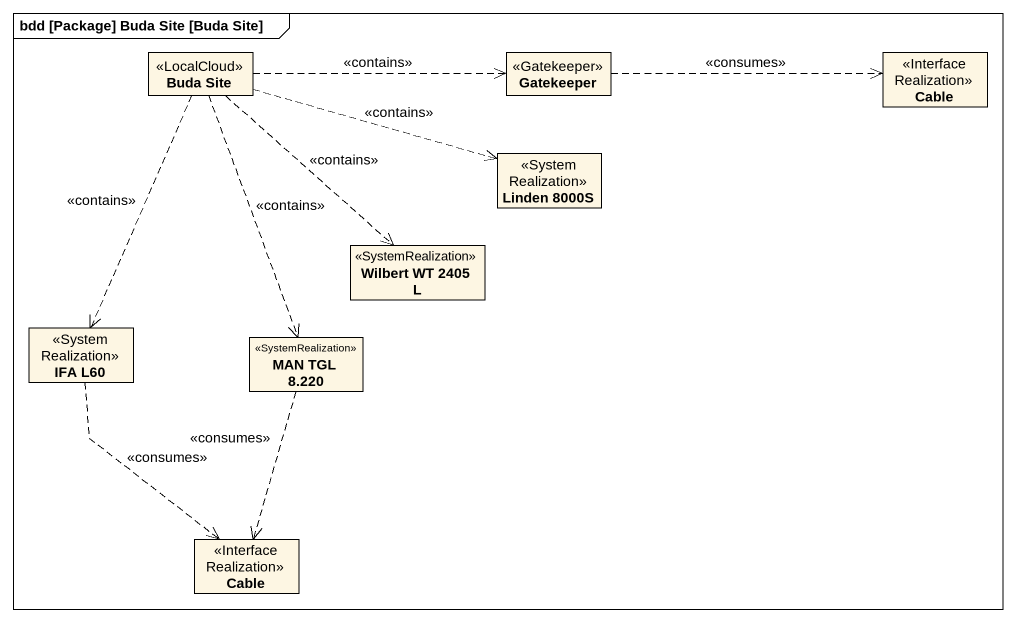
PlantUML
@startuml
mainframe bdd [Package] Buda Site [Buda Site]
hide circle
hide empty members
class "Buda Site" as Buda_Site <<LocalCloud>>
class Gatekeeper <<Gatekeeper>>
class Cable <<InterfaceRealization>>
class "Linden 8000S" as Linden_8000S <<SystemRealization>>
class "Wilbert WT 2405 L" as Wilbert_WT_2405_L <<SystemRealization>>
class "IFA L60" as IFA_L60 <<SystemRealization>>
class "MAN TGL 8.220" as MAN_TGL_8_220 <<SystemRealization>>
class "Cable" as Cable_2 <<InterfaceRealization>>
Buda_Site .right.> Gatekeeper : <<contains>>
Buda_Site .right.> Linden_8000S : <<contains>>
Buda_Site ..> Wilbert_WT_2405_L : <<contains>>
Buda_Site ..> IFA_L60 : <<contains>>
Buda_Site ..> MAN_TGL_8_220 : <<contains>>
Gatekeeper .right.> Cable : <<consumes>>
IFA_L60 ..> Cable_2 : <<consumes>>
MAN_TGL_8_220 ..> Cable_2 : <<consumes>>
@enduml
